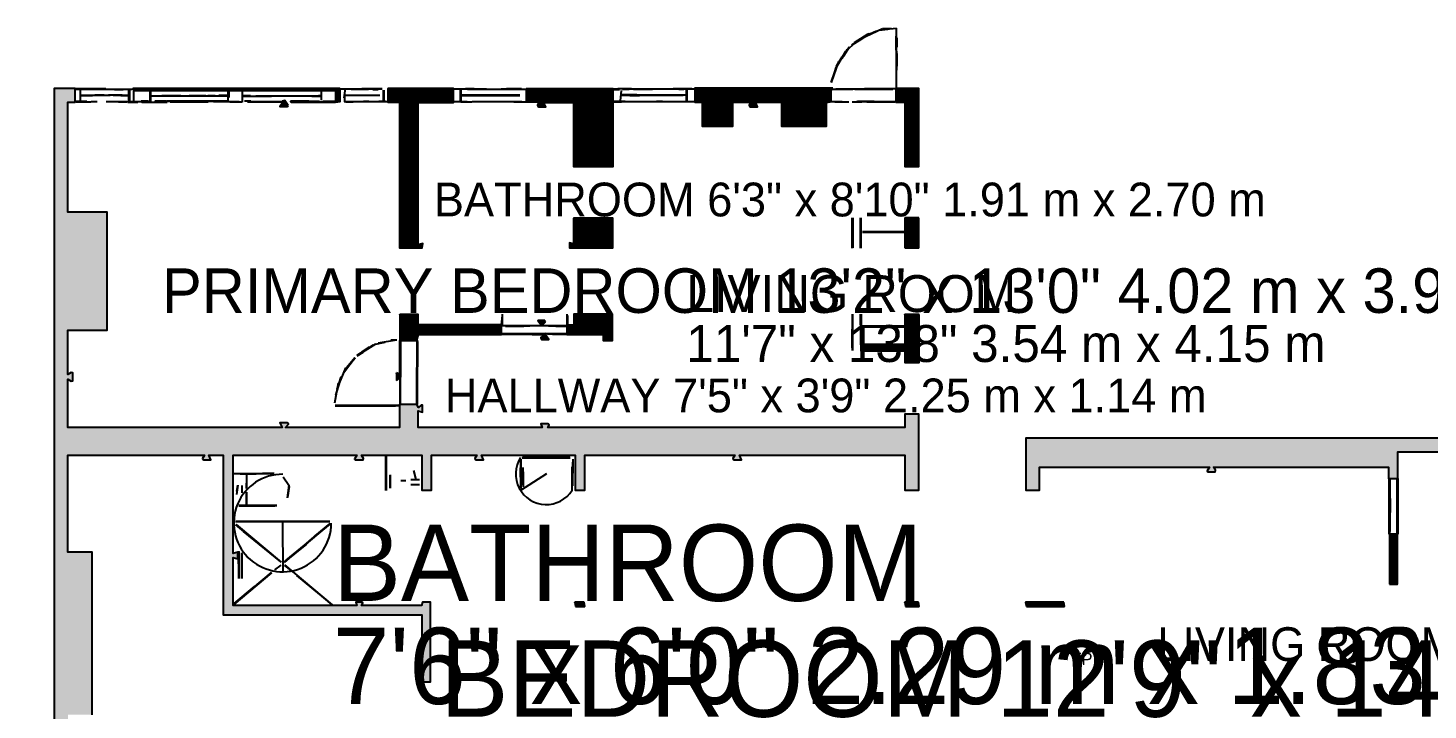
# Model space of a CAD drawing. Header units: feet. Extents: x 5 to 289, y -7 to 101.
# Drawn here: x 6.4 to 110.2, y 50.7 to 101.2 of the extents above; entities that cross this region are included whole.
import ezdxf

# ---------------------------------------------------------------- set-up
doc = ezdxf.new("R2010")
doc.units = ezdxf.units.FT
doc.header["$MEASUREMENT"] = 0
for name, color, linetype in [('A-ANNO', 2, 'CONTINUOUS'), ('A-COLS', 3, 'CONTINUOUS'), ('A-DIMS', 2, 'CONTINUOUS'), ('A-DOOR', 1, 'CONTINUOUS'), ('A-FIXT', 5, 'CONTINUOUS'), ('A-GLAZ', 4, 'CONTINUOUS'), ('A-HATCH', 251, 'CONTINUOUS'), ('A-WALL', 7, 'CONTINUOUS')]:
    doc.layers.add(name, color=color, linetype=linetype)

msp = doc.modelspace()

# ---------------------------------------------------------------- hatches: boundary and pattern name
at = {"layer": 'A-HATCH'}
h = msp.add_hatch(dxfattribs=at)
h.set_pattern_fill('SOLID', color=251)
h.paths.add_polyline_path([(6.425, 39.775), (18.425, 39.775), (18.425, 41.75), (17.75, 41.75), (17.75, 43.275), (9.4, 43.275), (9.4, 46.075), (9.75, 45.975), (9.75, 46.5), (9.4, 46.4), (9.4, 50.3375), (11.1875, 50.3375), (11.1875, 62.375), (9.3875, 62.375), (9.3875, 69.55), (19.5, 69.55), (19.35, 69.325), (19.425, 69.2125), (19.975, 69.2125), (19.825, 69.55), (20.8875, 69.55), (20.8875, 57.7375), (35.6125, 57.7375), (35.6125, 52.7625), (36.25, 52.7625), (36.25, 58.675), (35.65, 58.675), (35.575, 58.425), (31.125, 58.425), (31.225, 58.6), (31.175, 58.6625), (30.725, 58.6625), (30.8, 58.4375), (21.625, 58.4375), (21.625, 61.975), (21.975, 61.875), (21.975, 62.375), (21.6375, 62.275), (21.6375, 69.55), (30.8, 69.55), (30.625, 69.275), (30.675, 69.2125), (31.25, 69.2125), (31.275, 69.325), (31.125, 69.55), (35.6125, 69.55), (35.6125, 66.9625), (36.3125, 66.9625), (36.3125, 69.55), (39.675, 69.55), (39.525, 69.325), (39.6, 69.2125), (40.175, 69.2125), (40.025, 69.55), (46.9625, 69.55), (46.9625, 66.9625), (47.6875, 66.9625), (47.6875, 69.55), (58.8, 69.55), (58.65, 69.325), (58.725, 69.2125), (59.3, 69.2125), (59.15, 69.55), (71.3875, 69.55), (71.3875, 66.9625), (72.425, 66.9625), (72.425, 72.6), (71.3875, 72.6), (71.3875, 71.6), (44.95, 71.6), (45.05, 71.775), (44.975, 71.8875), (44.425, 71.8875), (44.525, 71.6), (35.3375, 71.6), (35.3375, 72.85), (35.65, 72.75), (35.65, 73.275), (35.55, 73.275), (35.35, 73.1), (35.225, 73.325), (33.95, 73.325), (33.95, 71.6), (25.5, 71.6), (25.725, 71.85), (25.65, 71.9625), (25.075, 71.9625), (25.25, 71.6), (9.3875, 71.6), (9.3875, 75.2), (9.625, 75.05), (9.75, 75.075), (9.75, 75.65), (9.625, 75.675), (9.375, 75.525), (9.375, 78.825), (12.3, 78.825), (12.3, 87.55), (9.375, 87.55), (9.375, 95.7), (9.9125, 95.7), (9.9125, 96.7125), (8.375, 96.7125), (8.375, 40.9), (6.425, 40.9)])
h = msp.add_hatch(dxfattribs=at)
h.set_pattern_fill('SOLID', color=251)
h.paths.add_polyline_path([(14.2, 96.7125), (14.275, 96.5625), (29.2125, 96.5625), (29.2125, 95.7), (29.55, 95.75), (29.55, 96.65), (29.525, 96.7125)])
h = msp.add_hatch(dxfattribs=at)
h.set_pattern_fill('SOLID', color=251)
h.paths.add_polyline_path([(33.1, 96.7125), (33.1, 95.7), (33.95, 95.7), (33.95, 84.9125), (35.625, 84.9125), (35.675, 85.25), (35.325, 85.15), (35.325, 95.6875), (37.95, 95.6875), (37.95, 96.7125)])
h = msp.add_hatch(dxfattribs=at)
h.set_pattern_fill('SOLID', color=251)
h.paths.add_polyline_path([(43.35, 96.7), (43.35, 95.7375), (44.325, 95.7375), (44.175, 95.475), (44.25, 95.3625), (44.8, 95.3625), (44.625, 95.6875), (46.85, 95.6875), (46.85, 90.95), (49.775, 90.95), (49.775, 96.7)])
h = msp.add_hatch(dxfattribs=at)
h.set_pattern_fill('SOLID', color=251)
h.paths.add_polyline_path([(66.05, 96.7375), (55.8375, 96.7375), (55.8375, 95.7), (56.375, 95.7), (56.375, 93.9375), (58.6625, 93.9375), (58.6625, 95.7), (60, 95.7), (59.85, 95.475), (59.925, 95.3625), (60.475, 95.3625), (60.325, 95.7), (62.2625, 95.7), (62.2625, 93.9375), (65.6, 93.9375), (65.6, 95.675), (65.95, 95.75), (65.95, 96.575)])
h = msp.add_hatch(dxfattribs=at)
h.set_pattern_fill('SOLID', color=251)
h.paths.add_polyline_path([(70.725, 96.7125), (70.725, 95.7), (71.4, 95.7), (71.4, 90.9375), (72.425, 90.9375), (72.425, 96.7125)])
h = msp.add_hatch(dxfattribs=at)
h.set_pattern_fill('SOLID', color=251)
h.paths.add_polyline_path([(14.8, 95.7875), (14.85, 95.7125), (15.375, 95.7125), (15.325, 95.7875)])
h = msp.add_hatch(dxfattribs=at)
h.set_pattern_fill('SOLID', color=251)
h.paths.add_polyline_path([(15.825, 95.7875), (15.875, 95.7125), (16.725, 95.7125), (16.675, 95.7875)])
h = msp.add_hatch(dxfattribs=at)
h.set_pattern_fill('SOLID', color=251)
h.paths.add_polyline_path([(25.7, 95.45), (25.45, 95.825), (25.275, 95.775), (25.325, 95.7), (25.075, 95.375), (25.65, 95.375)])
h = msp.add_hatch(dxfattribs=at)
h.set_pattern_fill('SOLID', color=251)
h.paths.add_polyline_path([(25.875, 95.7875), (25.925, 95.7125), (27.3, 95.7125), (27.25, 95.7875)])
h = msp.add_hatch(dxfattribs=at)
h.set_pattern_fill('SOLID', color=251)
h.paths.add_polyline_path([(46.85, 87.125), (46.85, 85.225), (46.55, 85.3), (46.55, 84.925), (49.75, 84.925), (49.75, 87.125)])
h = msp.add_hatch(dxfattribs=at)
h.set_pattern_fill('SOLID', color=251)
h.paths.add_polyline_path([(71.4, 87.1375), (71.4, 84.9125), (72.425, 84.9125), (72.425, 87.1375)])
h = msp.add_hatch(dxfattribs=at)
h.set_pattern_fill('SOLID', color=251)
h.paths.add_polyline_path([(33.975, 79.975), (33.975, 78.0625), (35.225, 78.0625), (35.35, 78.4875), (41.5, 78.4875), (41.5, 79.225), (35.3375, 79.225), (35.3375, 79.975)])
h = msp.add_hatch(dxfattribs=at)
h.set_pattern_fill('SOLID', color=251)
h.paths.add_polyline_path([(46.35, 79.2), (46.35, 78.5), (49.0375, 78.5), (49.0375, 78.05), (49.725, 78.05), (49.725, 80), (46.875, 80), (46.875, 79.2)])
h = msp.add_hatch(dxfattribs=at)
h.set_pattern_fill('SOLID', color=251)
h.paths.add_polyline_path([(72.45, 79.975), (71.3875, 79.975), (71.3875, 77.7625), (68.125, 77.7625), (68.125, 77.2875), (71.3875, 77.2875), (71.3875, 76.425), (72.45, 76.425)])
h = msp.add_hatch(dxfattribs=at)
h.set_pattern_fill('SOLID', color=251)
h.paths.add_polyline_path([(44.2, 79.5375), (44.5, 79.15), (44.775, 79.425), (44.725, 79.5375)])
h = msp.add_hatch(dxfattribs=at)
h.set_pattern_fill('SOLID', color=251)
h.paths.add_polyline_path([(44.425, 78.25), (44.475, 78.1375), (45.025, 78.1375), (44.775, 78.475), (44.775, 78.575), (44.625, 78.55), (44.675, 78.475)])
h = msp.add_hatch(dxfattribs=at)
h.set_pattern_fill('SOLID', color=251)
h.paths.add_polyline_path([(33.725, 75.65), (33.725, 75.1), (34.025, 75.325), (34.025, 75.5)])
h = msp.add_hatch(dxfattribs=at)
h.set_pattern_fill('SOLID', color=251)
h.paths.add_polyline_path([(80.375, 70.8125), (80.375, 66.9625), (81.3875, 66.9625), (81.3875, 68.675), (93.975, 68.675), (93.8, 68.4), (93.85, 68.3375), (94.4, 68.3375), (94.425, 68.45), (94.275, 68.675), (107.2375, 68.675), (107.2375, 67.8375), (107.9375, 67.8375), (107.9375, 69.8), (111.175, 69.8), (111.025, 69.575), (111.1, 69.4625), (111.65, 69.4625), (111.5, 69.8), (115.0625, 69.8), (115.0625, 68.775), (118.1875, 68.775), (118.1875, 67.05), (118.85, 67.05), (118.925, 67.375), (124.1, 67.375), (124.1, 63), (118.925, 63), (118.85, 63.3625), (118.2, 63.3625), (118.2, 60.925), (118.1625, 60.875), (118.1625, 57.9875), (118.9125, 57.9875), (118.9125, 62.25), (124.8625, 62.25), (124.8625, 67.4), (143.3375, 67.4), (143.3375, 54.3), (144.35, 54.3), (144.35, 68.425), (119.1875, 68.425), (119.1875, 70.8125)])
h = msp.add_hatch(dxfattribs=at)
h.set_pattern_fill('SOLID', color=251)
h.paths.add_polyline_path([(107.3, 63.7125), (107.3, 60), (107.9, 60), (107.9, 63.7125)])
h = msp.add_hatch(dxfattribs=at)
h.set_pattern_fill('SOLID', color=251)
h.paths.add_polyline_path([(46.95, 58.6625), (47, 58.3625), (47.675, 58.3625), (47.625, 58.6625)])
h = msp.add_hatch(dxfattribs=at)
h.set_pattern_fill('SOLID', color=251)
h.paths.add_polyline_path([(71.4, 58.6625), (71.45, 58.3625), (72.45, 58.3625), (72.4, 58.6625)])
h = msp.add_hatch(dxfattribs=at)
h.set_pattern_fill('SOLID', color=251)
h.paths.add_polyline_path([(80.35, 58.6625), (80.4, 58.3625), (83.225, 58.3625), (83.175, 58.6625)])

# ---------------------------------------------------------------- linework, layer by layer
at = {"layer": 'A-COLS', "color": 3}
msp.add_lwpolyline([(46.85, 87.125), (46.85, 85.225), (46.55, 85.3), (46.55, 84.925), (49.75, 84.925), (49.75, 87.125)], close=True, dxfattribs=at)
at = {"layer": 'A-DOOR', "color": 1}
for p, q in [((44.8338, 68.1683), (42.925, 66.95)), ((25.2875, 64.5375), (25.3026, 60.925))]:
    msp.add_line(p, q, dxfattribs=at)
for centre, radius, start, end in [((44.8338, 68.1683), 2.2645, 147.450806, 327.800842), ((25.2875, 64.5375), 3.6125, 89.760262, 359.801758)]:
    msp.add_arc(centre, radius, start, end, dxfattribs=at)
at = {"layer": 'A-FIXT', "color": 5}
for p, q in [((67.675, 100.125), (68.675, 100.775)), ((68.025, 100.275), (68.8, 100.8)), ((68.8, 100.775), (69.3, 101)), ((69.5, 101.05), (70.125, 101.125)), ((69.775, 101.1), (70.775, 101.2)), ((69.775, 101.175), (70.4, 101.175)), ((66.75, 98.975), (67.15, 99.625)), ((66.875, 99.15), (67.3, 99.8)), ((66.925, 99.35), (67.9, 100.3)), ((67.5, 99.95), (68.2, 100.4)), ((70.75, 99.55), (70.75, 100.6)), ((70.8125, 100.475), (70.8125, 99.775)), ((66.325, 98.375), (66.75, 99.075)), ((70.775, 99.475), (70.775, 98.075)), ((70.825, 98.375), (70.825, 99.3)), ((65.95, 97.175), (66.4, 98.525)), ((70.7875, 96.775), (70.7875, 97.875)), ((10.275, 96.7125), (11.675, 96.7125)), ((10.325, 95.8), (10.325, 96.625)), ((12.825, 96.65), (13.475, 96.65)), ((13.9, 95.85), (13.9, 96.7)), ((13.925, 95.825), (13.925, 96.7)), ((13.9625, 95.725), (13.9625, 96.7)), ((14.2625, 95.775), (14.2625, 96.525)), ((15.45, 96.5), (15.45, 95.7)), ((15.475, 95.7), (15.475, 96.525)), ((15.5, 95.7), (15.5, 96.525)), ((15.525, 95.7), (15.525, 96.525)), ((21.2625, 95.725), (21.2625, 96.525)), ((21.3, 96.525), (21.3, 96.05)), ((22.325, 95.7), (22.325, 96.525)), ((28.175, 95.85), (28.175, 96.525)), ((29.55, 96.6875), (30.35, 96.6875)), ((29.6, 96.6875), (30.95, 96.6875)), ((29.85, 96.025), (29.95, 96.725)), ((30.375, 96.6625), (31.65, 96.6625)), ((31.15, 96.7125), (32.55, 96.7125)), ((31.85, 96.7125), (32.675, 96.7125)), ((31.975, 96.65), (32.375, 96.65)), ((32.75, 96.6), (32.75, 95.8)), ((32.775, 95.8), (32.775, 96.6)), ((32.8, 96.6), (32.8, 95.8)), ((38.475, 95.725), (38.475, 96.65)), ((38.5, 95.8), (38.5, 96.65)), ((38.525, 95.725), (38.525, 96.65)), ((38.85, 96.725), (39.475, 96.725)), ((39.825, 96.6875), (40.4, 96.6875)), ((41.475, 96.6875), (42.175, 96.6875)), ((41.875, 96.725), (43, 96.725)), ((49.825, 96.7), (50.25, 96.7)), ((49.825, 96.675), (50.25, 96.675)), ((49.825, 96.65), (50.25, 96.65)), ((50.125, 96.725), (51.15, 96.725)), ((50.325, 95.8), (50.4, 96.575)), ((50.475, 96.6625), (50.975, 96.6625)), ((51.3, 96.675), (52.7, 96.675)), ((54.225, 96.725), (55.625, 96.725)), ((54.65, 96.6625), (55.025, 96.6625)), ((55.225, 95.725), (55.225, 96.675)), ((55.25, 96.725), (55.25, 95.725)), ((55.275, 95.725), (55.275, 96.675)), ((66.075, 96.6625), (67.15, 96.6625)), ((66.625, 96.675), (67.55, 96.675)), ((70.075, 96.725), (70.525, 96.725)), ((9.95, 95.775), (10.775, 95.775)), ((10, 95.7375), (11.075, 95.7375)), ((10.125, 95.7375), (10.775, 95.7375)), ((10.3, 96.2125), (11.2, 96.2125)), ((11.1, 95.75), (11.55, 95.75)), ((11.375, 96.25), (12.075, 96.25)), ((12.3, 95.75), (13, 95.75)), ((12.4, 96.25), (13.4, 96.25)), ((12.725, 96.2375), (13.825, 96.2375)), ((13.125, 95.7375), (13.75, 95.7375)), ((13.3, 96.2125), (13.825, 96.2125)), ((13.775, 95.75), (14.775, 95.75)), ((13.825, 95.7125), (14.575, 95.7125)), ((15.35, 95.7), (15.85, 95.7)), ((16.35, 96.2), (17.75, 96.2)), ((18.375, 96.2125), (19.075, 96.2125)), ((18.9, 96.2125), (19.6, 96.2125)), ((19.75, 96.2125), (20.3, 96.2125)), ((20.025, 96.175), (21.3, 96.175)), ((20.575, 96.225), (21.3, 96.225)), ((20.625, 96.175), (21.3, 96.175)), ((21.375, 95.7375), (22.275, 95.7375)), ((21.375, 95.7375), (22.3, 95.7375)), ((22.325, 96.2), (22.9, 96.2)), ((22.325, 96.15), (23.05, 96.15)), ((22.475, 95.8), (22.925, 95.8)), ((23.3, 96.1875), (24.7, 96.1875)), ((23.4, 95.7625), (24.8, 95.7625)), ((23.475, 96.1875), (24.4, 96.1875)), ((24.6, 96.175), (25.2, 96.175)), ((24.675, 96.1875), (25.225, 96.1875)), ((25.575, 96.175), (26.975, 96.175)), ((27.325, 95.775), (28.025, 95.775)), ((27.45, 96.15), (28.2, 96.225)), ((27.45, 96.15), (28.2, 96.15)), ((28.275, 95.775), (29.15, 95.775)), ((28.275, 95.75), (28.975, 95.75)), ((29.8875, 96.175), (29.8875, 95.725)), ((29.975, 95.7375), (30.525, 95.7375)), ((31.275, 95.775), (31.675, 95.775)), ((31.7, 95.7625), (33.075, 95.7625)), ((32.425, 95.775), (32.925, 95.775)), ((38, 95.7625), (38.575, 95.7625)), ((38.125, 95.75), (38.975, 95.75)), ((38.5, 95.7375), (39.3, 95.7375)), ((39.325, 95.75), (40.725, 95.75)), ((40.75, 95.75), (41.35, 95.75)), ((41, 95.75), (42, 95.75)), ((41.65, 95.75), (43.025, 95.75)), ((42.425, 95.7375), (43, 95.7375)), ((43.025, 95.725), (43.4, 95.725)), ((49.825, 95.775), (50.675, 95.775)), ((49.85, 95.725), (50.4, 95.725)), ((50.325, 96.275), (51.55, 96.275)), ((51.025, 96.2), (51.725, 96.2)), ((52.525, 96.2625), (53.925, 96.2625)), ((53, 95.775), (53.45, 95.775)), ((53.6, 96.25), (54.05, 96.25)), ((53.975, 96.2625), (54.9, 96.2625)), ((54.575, 96.2625), (55.225, 96.2625)), ((65.925, 95.75), (66.75, 95.75)), ((66.2, 95.7375), (67.25, 95.7375)), ((67.5, 95.7375), (68.2, 95.7375)), ((67.9, 95.775), (69.125, 95.775)), ((70.275, 95.725), (70.65, 95.725)), ((67.525, 84.9), (67.525, 86.075)), ((41.5, 79.225), (41.575, 79.9)), ((41.575, 79.25), (41.575, 80)), ((46.3875, 79.225), (46.3875, 80)), ((46.4, 79.9), (46.4, 79.3)), ((68.1, 79.225), (68.1, 80)), ((41.8, 79.125), (43.175, 79.125)), ((42.2, 79.15), (43.6, 79.15)), ((45, 79.15), (46.3, 79.15)), ((45.525, 79.125), (46.3, 79.125)), ((67.5, 77.5), (67.5, 78.9)), ((68.1, 79), (68.1, 77.775)), ((32.175, 77.775), (32.9, 77.925)), ((32.375, 77.875), (33.725, 78.1)), ((33.3, 78.1), (33.75, 78.1)), ((41.55, 78.525), (43, 78.525)), ((43.775, 78.5), (44.6, 78.5)), ((44.925, 78.5375), (45.625, 78.5375)), ((45.3, 78.525), (46.3, 78.525)), ((45.4, 78.55), (46, 78.55)), ((29.8, 75.65), (30.675, 76.8)), ((29.9, 75.9), (30.65, 76.8)), ((29.9, 75.875), (30.675, 76.775)), ((30.825, 76.975), (32.025, 77.725)), ((30.825, 76.925), (31.25, 77.2)), ((31.175, 77.225), (31.725, 77.575)), ((34.0125, 75.525), (34.0125, 76.35)), ((29.225, 74), (29.65, 75.375)), ((29.45, 74.825), (29.625, 75.375)), ((33.975, 73.925), (33.975, 73.5)), ((32.575, 73.275), (33.9, 73.275)), ((42.9125, 67.925), (42.9125, 68.625)), ((43.1125, 67.35), (43.1125, 68.65)), ((46.7875, 69.275), (46.7875, 68.225)), ((22.15, 68.175), (23.325, 68.175)), ((22.6, 67.475), (22.6, 67.1)), ((22.6125, 68.175), (22.6125, 67.125)), ((22.625, 68.15), (22.625, 67.5)), ((22.65, 67.175), (22.65, 68.175)), ((23.8, 68.225), (24.675, 68.225)), ((25.325, 67.95), (25.75, 67.35)), ((33.25, 67.125), (33.25, 68.075)), ((33.275, 67.125), (33.275, 68.1)), ((34.05, 67.6875), (34.425, 67.6875)), ((34.8, 67.7625), (35.225, 67.7625)), ((35, 68.425), (35.175, 67.75)), ((35.05, 67.7625), (35.425, 67.7625)), ((42.975, 67.125), (42.975, 68.1)), ((43.1375, 67.225), (43.1375, 68.325)), ((107.3375, 67.8), (107.3375, 66.575)), ((21.9, 66.65), (22, 67.35)), ((21.9, 66.9), (21.975, 67.35)), ((22.3, 66.775), (22.3, 67.325)), ((22.625, 65.875), (22.625, 66.8)), ((22.65, 65.875), (22.65, 66.825)), ((25.65, 66.4), (25.775, 67.35)), ((25.675, 66.425), (25.8, 67.25)), ((34.8, 67.4), (35.425, 67.4)), ((107.35, 66.35), (107.35, 65.325)), ((27.7, 63.575), (28.825, 64.5)), ((22.025, 61.5), (22.025, 62.425)), ((22.025, 61.475), (22.025, 60.425)), ((24.725, 61.075), (25.175, 61.425)), ((25.425, 61.65), (26.05, 62.175)), ((25.425, 61.4), (26.025, 60.925))]:
    msp.add_line(p, q, dxfattribs=at)
at = {"layer": 'A-GLAZ', "color": 4}
for p, q in [((67.475, 99.95), (68.775, 100.8)), ((68.1, 100.4), (69.75, 101.175)), ((70.775, 97.65), (70.775, 101.2)), ((70.7875, 96.725), (70.7875, 101.175)), ((65.975, 97.175), (66.5, 98.725)), ((66.25, 98.175), (67.025, 99.475)), ((9.925, 96.7125), (12.2, 96.7125)), ((9.925, 96.675), (14.175, 96.675)), ((30.25, 96.6875), (32.675, 96.6875)), ((38, 96.6875), (40.35, 96.6875)), ((39, 96.675), (43.275, 96.675)), ((41.175, 96.6625), (43.3, 96.6625)), ((50.475, 96.7), (55.8, 96.7)), ((66.275, 96.6875), (69.1, 96.6875)), ((67.7, 96.675), (70.5, 96.675)), ((68.4, 96.7125), (70.675, 96.7125)), ((10.3, 96.2375), (12.525, 96.2375)), ((12.225, 95.75), (13.825, 95.75)), ((15.45, 96.175), (20.225, 96.175)), ((16.7, 95.8), (21.15, 95.8)), ((16.75, 95.775), (21.15, 95.775)), ((16.95, 95.7375), (19.775, 95.7375)), ((17, 95.7375), (19.575, 95.7375)), ((20.175, 95.75), (22.075, 95.75)), ((22.325, 96.1625), (24.475, 96.1625)), ((22.7, 95.7625), (25.25, 95.7625)), ((22.7, 95.725), (25.25, 95.725)), ((24.725, 96.175), (26.85, 96.175)), ((25.775, 96.175), (27.9, 96.175)), ((27.275, 95.7), (29.2, 95.7)), ((27.325, 95.725), (29.15, 95.725)), ((29.85, 96.2375), (32.05, 96.2375)), ((29.85, 95.7625), (32.4, 95.7625)), ((30.825, 96.2375), (32.5, 96.2375)), ((38.6, 96.25), (42.875, 96.25)), ((38.6, 96.2), (42.875, 96.2)), ((49.775, 95.75), (55.775, 95.75)), ((50.325, 96.2625), (52.975, 96.2625)), ((50.325, 96.225), (54.975, 96.225)), ((67.825, 95.7625), (70.65, 95.7625)), ((68.575, 95.7375), (70.65, 95.7375)), ((67.5, 84.9), (67.5, 87.15)), ((67.5375, 87.15), (67.5375, 84.925)), ((68.1, 84.9), (68.1, 87.15)), ((68.15, 84.9), (68.15, 87.15)), ((68.1625, 84.9), (68.1625, 87.075)), ((68.25, 86.125), (71.325, 86.125)), ((68.25, 86.1), (71.325, 86.1)), ((68.25, 86.075), (71.325, 86.075)), ((67.525, 77.325), (67.525, 80)), ((67.55, 77.325), (67.55, 80)), ((68.125, 77.8), (68.125, 80)), ((68.15, 77.8), (68.15, 80)), ((68.175, 77.8), (68.175, 80)), ((41.575, 79.175), (46.3, 79.175)), ((68.1, 79.15), (71.35, 79.15)), ((68.1, 79.125), (71.35, 79.125)), ((68.1, 79.1), (71.35, 79.1)), ((68.1, 79.075), (71.35, 79.075)), ((33.975, 75.55), (33.975, 78.05)), ((34.0125, 77.9), (34.0125, 76.375)), ((34.025, 78.025), (34.025, 75.35)), ((35.25, 73.325), (35.25, 78.075)), ((35.275, 73.325), (35.275, 78.075)), ((35.3, 76.1), (35.3, 77.975)), ((41.5, 78.5125), (44.6, 78.5125)), ((41.575, 78.575), (46.3, 78.575)), ((41.575, 78.55), (44.425, 78.55)), ((30.825, 76.95), (32.2, 77.8)), ((29.325, 74.475), (29.975, 76.025)), ((35.225, 73.35), (35.225, 76.05)), ((29.15, 73.425), (29.425, 74.925)), ((34, 73.35), (34, 75.275)), ((34.025, 73.35), (34.025, 75.3)), ((29.175, 73.275), (33.225, 73.275)), ((29.175, 73.225), (33.65, 73.225)), ((30.4, 73.25), (33.9, 73.25)), ((32.9375, 66.95), (32.9375, 69.5)), ((32.95, 69.5), (32.95, 66.95)), ((32.975, 66.975), (32.975, 69.5)), ((33, 66.95), (33, 69.5)), ((42.9375, 67.15), (42.9375, 69.225)), ((42.9625, 67.1), (42.9625, 69.275)), ((43.05, 69.375), (46.6, 69.375)), ((43.075, 69.425), (46.575, 69.425)), ((43.075, 69.4), (46.6, 69.4)), ((46.75, 66.95), (46.75, 68.7)), ((46.775, 69.05), (46.775, 67.3)), ((21.675, 68.2), (24.5, 68.2)), ((22.375, 68.2125), (24.625, 68.2125)), ((107.275, 63.725), (107.275, 67.825)), ((107.325, 67.8), (107.325, 63.9)), ((107.875, 63.75), (107.875, 67.8)), ((107.9, 63.725), (107.9, 67.8)), ((107.925, 63.725), (107.925, 67.825)), ((107.95, 63.7), (107.95, 67.825)), ((107.3, 63.725), (107.3, 66.725)), ((22.05, 65.85), (24.875, 65.85)), ((22.05, 65.825), (24.875, 65.825)), ((22.05, 65.8), (24.725, 65.8)), ((21.8, 64.675), (28.8, 64.675)), ((21.8, 64.65), (28.8, 64.65)), ((21.8, 64.425), (24.325, 62.325)), ((21.8, 64.4), (23.15, 63.275)), ((21.85, 64.425), (25.175, 61.625)), ((25.55, 61.775), (28.825, 64.45)), ((26.575, 62.575), (28.775, 64.425)), ((107.325, 63.75), (107.325, 65.3)), ((22.375, 63.9), (25.125, 61.65)), ((25.425, 61.6), (27.8, 63.65)), ((22.05, 60.425), (22.05, 62.45)), ((22.075, 60.425), (22.075, 62.425)), ((22.275, 60.425), (22.275, 62.325)), ((22.3, 60.425), (22.3, 62.275)), ((25.425, 61.625), (27.075, 62.975)), ((25.425, 61.45), (28.975, 58.475)), ((21.7, 58.525), (24.5, 60.875)), ((21.7, 58.55), (24.475, 60.875)), ((21.7, 58.5), (24.5, 60.85)), ((26.325, 60.65), (28.025, 59.25)), ((21.7, 58.575), (23.2, 59.825)), ((27.375, 59.775), (28.95, 58.475))]:
    msp.add_line(p, q, dxfattribs=at)
at = {"layer": 'A-WALL', "color": 7}
for p, q in [((15.325, 95.7875), (14.8, 95.7875)), ((14.8, 95.7875), (14.85, 95.7125)), ((14.85, 95.7125), (15.375, 95.7125)), ((15.375, 95.7125), (15.325, 95.7875)), ((16.675, 95.7875), (15.825, 95.7875)), ((15.825, 95.7875), (15.875, 95.7125)), ((15.875, 95.7125), (16.725, 95.7125)), ((16.725, 95.7125), (16.675, 95.7875)), ((27.25, 95.7875), (25.875, 95.7875)), ((25.875, 95.7875), (25.925, 95.7125)), ((25.925, 95.7125), (27.3, 95.7125)), ((27.3, 95.7125), (27.25, 95.7875)), ((71.4, 87.1375), (71.4, 84.9125)), ((72.425, 87.1375), (71.4, 87.1375)), ((72.425, 84.9125), (72.425, 87.1375)), ((71.4, 84.9125), (72.425, 84.9125)), ((44.725, 79.5375), (44.2, 79.5375)), ((44.2, 79.5375), (44.5, 79.15)), ((44.5, 79.15), (44.775, 79.425)), ((44.775, 79.425), (44.725, 79.5375)), ((33.725, 75.65), (33.725, 75.1)), ((34.025, 75.5), (33.725, 75.65)), ((33.725, 75.1), (34.025, 75.325)), ((34.025, 75.325), (34.025, 75.5)), ((107.3, 63.7125), (107.3, 60)), ((107.9, 63.7125), (107.3, 63.7125)), ((107.9, 60), (107.9, 63.7125)), ((107.3, 60), (107.9, 60)), ((47.625, 58.6625), (46.95, 58.6625)), ((46.95, 58.6625), (47, 58.3625)), ((47, 58.3625), (47.675, 58.3625)), ((47.675, 58.3625), (47.625, 58.6625)), ((72.4, 58.6625), (71.4, 58.6625)), ((71.4, 58.6625), (71.45, 58.3625)), ((71.45, 58.3625), (72.45, 58.3625)), ((72.45, 58.3625), (72.4, 58.6625)), ((83.175, 58.6625), (80.35, 58.6625)), ((80.35, 58.6625), (80.4, 58.3625)), ((80.4, 58.3625), (83.225, 58.3625)), ((83.225, 58.3625), (83.175, 58.6625))]:
    msp.add_line(p, q, dxfattribs=at)
for points in [[(11.1875, 50.3375), (11.1875, 62.375), (9.3875, 62.375), (9.3875, 69.55), (19.5, 69.55), (19.35, 69.325), (19.425, 69.2125), (19.975, 69.2125), (19.825, 69.55), (20.8875, 69.55), (20.8875, 57.7375), (35.6125, 57.7375), (35.6125, 52.7625), (36.25, 52.7625), (36.25, 58.675), (35.65, 58.675), (35.575, 58.425), (31.125, 58.425), (31.225, 58.6), (31.175, 58.6625), (30.725, 58.6625), (30.8, 58.4375), (21.625, 58.4375), (21.625, 61.975), (21.975, 61.875), (21.975, 62.375), (21.6375, 62.275), (21.6375, 69.55), (30.8, 69.55), (30.625, 69.275), (30.675, 69.2125), (31.25, 69.2125), (31.275, 69.325), (31.125, 69.55), (35.6125, 69.55), (35.6125, 66.9625), (36.3125, 66.9625), (36.3125, 69.55), (39.675, 69.55), (39.525, 69.325), (39.6, 69.2125), (40.175, 69.2125), (40.025, 69.55), (46.9625, 69.55), (46.9625, 66.9625), (47.6875, 66.9625), (47.6875, 69.55), (58.8, 69.55), (58.65, 69.325), (58.725, 69.2125), (59.3, 69.2125), (59.15, 69.55), (71.3875, 69.55), (71.3875, 66.9625), (72.425, 66.9625), (72.425, 72.6), (71.3875, 72.6), (71.3875, 71.6), (44.95, 71.6), (45.05, 71.775), (44.975, 71.8875), (44.425, 71.8875), (44.525, 71.6), (35.3375, 71.6), (35.3375, 72.85), (35.65, 72.75), (35.65, 73.275), (35.55, 73.275), (35.35, 73.1), (35.225, 73.325), (33.95, 73.325), (33.95, 71.6), (25.5, 71.6), (25.725, 71.85), (25.65, 71.9625), (25.075, 71.9625), (25.25, 71.6), (9.3875, 71.6), (9.3875, 75.2), (9.625, 75.05), (9.75, 75.075), (9.75, 75.65), (9.625, 75.675), (9.375, 75.525), (9.375, 78.825), (12.3, 78.825), (12.3, 87.55), (9.375, 87.55), (9.375, 95.7), (9.9125, 95.7), (9.9125, 96.7125), (8.375, 96.7125), (8.375, 40.9)], [(119.1875, 70.8125), (80.375, 70.8125), (80.375, 66.9625), (81.3875, 66.9625), (81.3875, 68.675), (93.975, 68.675), (93.8, 68.4), (93.85, 68.3375), (94.4, 68.3375), (94.425, 68.45), (94.275, 68.675), (107.2375, 68.675), (107.2375, 67.8375), (107.9375, 67.8375), (107.9375, 69.8), (111.175, 69.8)]]:
    msp.add_lwpolyline(points, dxfattribs=at)
for points in [[(14.2, 96.7125), (14.275, 96.5625), (29.2125, 96.5625), (29.2125, 95.7), (29.55, 95.75), (29.55, 96.65), (29.525, 96.7125)], [(33.1, 96.7125), (33.1, 95.7), (33.95, 95.7), (33.95, 84.9125), (35.625, 84.9125), (35.675, 85.25), (35.325, 85.15), (35.325, 95.6875), (37.95, 95.6875), (37.95, 96.7125)], [(43.35, 96.7), (43.35, 95.7375), (44.325, 95.7375), (44.175, 95.475), (44.25, 95.3625), (44.8, 95.3625), (44.625, 95.6875), (46.85, 95.6875), (46.85, 90.95), (49.775, 90.95), (49.775, 96.7)], [(66.05, 96.7375), (55.8375, 96.7375), (55.8375, 95.7), (56.375, 95.7), (56.375, 93.9375), (58.6625, 93.9375), (58.6625, 95.7), (60, 95.7), (59.85, 95.475), (59.925, 95.3625), (60.475, 95.3625), (60.325, 95.7), (62.2625, 95.7), (62.2625, 93.9375), (65.6, 93.9375), (65.6, 95.675), (65.95, 95.75), (65.95, 96.575)], [(70.725, 96.7125), (70.725, 95.7), (71.4, 95.7), (71.4, 90.9375), (72.425, 90.9375), (72.425, 96.7125)], [(25.7, 95.45), (25.45, 95.825), (25.275, 95.775), (25.325, 95.7), (25.075, 95.375), (25.65, 95.375)], [(33.975, 79.975), (33.975, 78.0625), (35.225, 78.0625), (35.35, 78.4875), (41.5, 78.4875), (41.5, 79.225), (35.3375, 79.225), (35.3375, 79.975)], [(46.35, 79.2), (46.35, 78.5), (49.0375, 78.5), (49.0375, 78.05), (49.725, 78.05), (49.725, 80), (46.875, 80), (46.875, 79.2)], [(72.45, 79.975), (71.3875, 79.975), (71.3875, 77.7625), (68.125, 77.7625), (68.125, 77.2875), (71.3875, 77.2875), (71.3875, 76.425), (72.45, 76.425)], [(44.425, 78.25), (44.475, 78.1375), (45.025, 78.1375), (44.775, 78.475), (44.775, 78.575), (44.625, 78.55), (44.675, 78.475)]]:
    msp.add_lwpolyline(points, close=True, dxfattribs=at)

# ---------------------------------------------------------------- texts
at = {"layer": 'A-ANNO', "color": 2}
msp.add_text('FP', height=0.9021, dxfattribs=at).set_placement((83.7585, 54.0216))
at = {"layer": 'A-DIMS', "color": 2}
for s, height, p in [('BATHROOM 6\'3" x 8\'10" 1.91 m x 2.70 m', 2.501094, (36.4989, 87.2465)), ('PRIMARY BEDROOM 13\'2" x 13\'0" 4.02 m x 3.97 m', 3.300592, (16.3572, 80.0974)), ('LIVING ROOM', 2.738582, (55.2089, 80.1593)), ('11\'7" x 13\'8" 3.54 m x 4.15 m', 2.738582, (55.2089, 76.4622)), ('HALLWAY 7\'5" x 3\'9" 2.25 m x 1.14 m', 2.501094, (37.3093, 72.7352)), ('BATHROOM', 5.65644, (29.0141, 58.7647)), ('7\'6" x 6\'0" 2.29 m x 1.83 m', 5.656438, (29.0141, 51.1285)), ('LIVING ROOM 13\'10" x 15\'4" 4.23 m x 4.68 m', 2.501094, (90.1005, 54.3128)), ('BEDROOM 12\'9" x 14\'11"  3.88 m x 4.55 m', 5.656438, (36.9727, 50.1807))]:
    msp.add_text(s, height=height, dxfattribs=at).set_placement(p)

doc.saveas('drawing.dxf')
